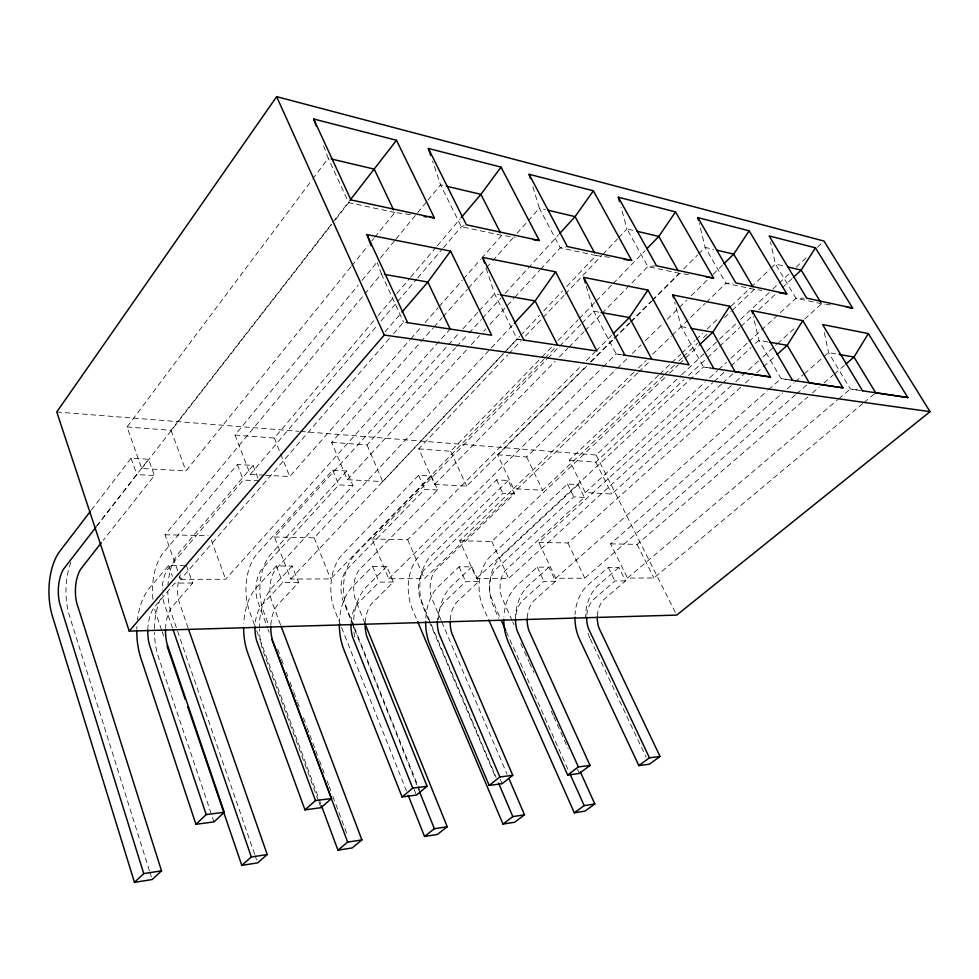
<?xml version="1.0" encoding="UTF-8"?>
<svg xmlns="http://www.w3.org/2000/svg" width="979" height="979" viewBox="0 0 979 979"><rect width="100%" height="100%" fill="white"/><g stroke="black" fill="none" stroke-linecap="round" stroke-linejoin="round"><path stroke-width="0.73" stroke-dasharray="4.89 3.67" d="M350.751 267.034L185.937 470.923L141.71 468.525L127.074 426.991L311.775 180.234M312.693 179.01L328.234 158.243L322.507 142.824M91.353 510.083L131.088 458.209L148.624 459.249L154.413 475.525L103.223 540.31M96.554 526.176L148.624 459.249M127.074 426.991L171.044 430.295L332.089 223.285M333.031 222.074L348.952 201.613M96.848 526.004L136.827 474.619L154.413 475.525M141.71 468.525L331.795 224.289M335.54 219.48L350.984 199.912M351.706 265.847L367.994 245.692M371.824 240.956L373.745 238.582M374.7 237.395L394.831 212.504L410.935 214.695M263.902 475.158L250.245 474.411L235.021 435.092L358.143 285.158M362.01 280.435L376.56 262.727M380.439 258.003L394.978 240.296M395.944 239.109L426.966 201.331M427.933 200.157L440.538 184.811L432.571 161.033M177.713 570.733L165.047 534.779L363.87 295.022M364.849 293.847L381.418 273.863L377.282 262.641M257.966 478.046L253.059 465.429L237.359 464.499L163.799 552.254A45.536 25.16 -89.9 0 0 153.311 602.195M235.021 435.092L274.328 438.041L377.123 316.78M378.114 315.617L395.908 294.63M396.899 293.455L409.748 278.305M410.727 277.143L436.426 246.818M437.417 245.656L460.154 218.843M253.059 465.429L179.194 552.425A45.169 25.283 -89.9 0 0 167.984 584.744M184.97 565.581L168.645 565.507L149.579 587.951A52.193 28.501 89.2 0 0 137.452 619.866M259.056 480.848L243.33 480.053L167.507 569.484A27.277 15.064 -89.9 0 0 162.196 590.19M250.245 474.411L377.086 325.566M381.051 320.916L416.736 279.052M417.727 277.889L442.496 248.813M443.487 247.65L461.329 226.712L466.383 224.791M385.004 331.844L400.949 313.317M179.744 576.484L180.76 579.36L389.605 338.257M393.607 333.631L403.593 322.103L407.607 322.666M186.451 565.593L192.643 583.019L171.509 607.482A30.973 17.169 89.2 0 0 165.549 628.102M265.419 475.231L289.711 476.553L409.883 339.872M410.899 338.734L420.994 327.243M425.033 322.654L438.164 307.724M439.167 306.574L462.394 280.153M463.41 279.003L480.567 259.484M481.582 258.334L501.774 235.364L515.284 237.212M502.961 354.141L382.752 481.595L347.3 479.673L331.685 442.337L419.82 342.968M420.835 341.818L432.987 328.112M434.003 326.974L442.104 317.832M443.12 316.694L467.436 289.282M468.439 288.132L485.67 268.723M486.673 267.573L491.739 261.87M492.755 260.72L513.02 237.873M517.071 233.308L527.204 221.89M528.207 220.74L539.356 208.184L532.087 184.187M180.76 579.36L225.623 579.238L449.153 330.204M280.532 624.822L271.33 600.041A25.735 15.505 89.9 0 1 275.332 569.729L352.942 485.633L346.799 470.985L332.676 470.14L257.526 553.306A43.284 25.797 89.9 0 0 249.841 612.267L254.613 625.165M543.859 359.366L330.633 578.932L290.739 579.042L274.475 537.006L447.501 345.832M448.529 344.694L458.759 333.386M462.859 328.858L478.217 311.897M479.245 310.759L494.603 293.798L499.106 294.581M331.685 442.337L367.039 444.992L455.602 347.765M456.63 346.639L467.962 334.206M468.99 333.068L481.35 319.509M482.378 318.371L500.918 298.02M505.042 293.504L558.593 234.715M346.799 470.985L271.464 553.465A42.954 25.882 89.9 0 0 263.767 611.973L268.589 624.847M352.942 485.633L338.795 484.911L261.381 569.692A25.931 15.456 89.9 0 0 257.379 600.237L267.573 627.955M347.3 479.673L467.228 349.136M471.364 344.645L479.637 335.638M483.773 331.135L485.841 328.883M489.977 324.379L513.755 298.509M514.783 297.383L539.6 270.375M540.628 269.249L560.282 247.871L567.379 246.573M270.853 625.128A29.248 17.634 88.9 0 1 276.935 605.634L298.607 582.505L292.207 566.046L276.335 565.984L256.743 587.18A49.256 29.346 89 0 0 243.734 623.55M274.475 537.006L314.198 537.814L513.253 324.392M292.207 566.046L272.554 587.057A48.828 29.443 88.9 0 0 259.398 628.126M298.607 582.505L282.711 582.578L261.112 605.915A29.505 17.573 89 0 0 255.042 625.569M290.739 579.042L503.439 353.529M504.491 352.416L517.059 339.089L521.109 339.676M507.146 349.711L519.69 336.409M520.73 335.295L539.551 315.348M543.737 310.918L562.546 290.971M566.731 286.541L596.003 255.507L609.366 257.355M586.641 366.256L466.616 486.135L434.603 484.397L418.755 448.871L507.697 354.912M508.737 353.811L521.293 340.545M525.478 336.127L564.198 295.23M565.238 294.116L601.852 255.433M602.905 254.332L617.553 238.852M618.593 237.75L626.964 228.902L621.053 207.291M364.873 623.293L355.157 598.83A24.536 15.737 89.8 0 1 359.171 569.925L437.637 489.941L431.409 475.99L418.645 475.231L342.54 554.261A41.253 26.213 89.8 0 0 334.818 610.492L341.022 626.119M418.755 448.871L450.719 451.27L540.959 358.094M542.011 357.005L552.633 346.04M557.944 340.557L578.112 319.729M579.176 318.64L595.097 302.193M596.162 301.104L612.083 284.656M613.148 283.567L645.002 250.685M544.911 358.265L556.586 346.248M431.409 475.99L355.218 554.408A40.947 26.262 89.8 0 0 347.484 610.223L353.749 625.838M637.574 373.048L424.421 578.662L388.712 578.76L372.093 539.001L546.808 359.415M547.873 358.326L558.532 347.374M559.596 346.272L580.902 324.379M581.967 323.278L593.678 311.236L599.637 312.289M437.637 489.941L424.849 489.292L346.493 569.888A24.708 15.701 89.8 0 0 342.466 599.013L419.049 790.518M434.603 484.397L555.093 361.337M559.352 356.98L567.893 348.267M568.958 347.178L583.888 331.93M584.952 330.841L600.947 314.504M602.012 313.415L647.865 266.594L656.517 265.786M365.204 622.46A27.706 17.916 88.7 0 1 371.359 603.97L393.338 582.04L386.803 566.462L372.583 566.4L352.66 586.482A46.637 29.859 88.7 0 0 339.468 620.967M372.093 539.001L407.705 539.723L582.04 364.983M586.348 360.664L594.951 352.036M596.027 350.959L612.169 334.781M663.468 375.606L542.599 490.259L513.559 488.68L497.589 454.782L586.25 366.219M590.582 361.9L613.282 339.211M614.359 338.134L629.497 323.009M630.586 321.932L651.121 301.41M652.21 300.333L679.242 273.325M683.562 269.005L697.623 254.968M698.7 253.879L705.186 247.406L713.752 249.425M590.973 361.936L613.686 339.26M614.763 338.183L629.901 323.058M630.978 321.981L651.524 301.459M652.614 300.382L679.646 273.386L688.506 274.609M386.803 566.462L366.856 586.372A46.258 29.921 88.7 0 0 354.9 638.198M393.338 582.04L379.093 582.113L357.151 604.227A27.938 17.879 88.7 0 0 350.996 622.864M388.712 578.76L602.109 367.847M603.186 366.77L616.183 353.921L624.957 355.206M441.125 620.429L431.58 597.728A23.435 15.86 89.6 0 1 435.594 570.096L514.44 493.857L508.174 480.53L496.561 479.845L420.003 555.142A39.393 26.457 89.6 0 0 412.281 608.865L417.017 620.123M497.589 454.782L526.629 456.96L615.999 369.438M617.1 368.361L627.992 357.69M632.361 353.419L641.074 344.877M645.43 340.619L662.881 323.535M667.237 319.264L686.854 300.051M691.211 295.78L708.661 278.709M713.018 274.438L722.82 264.832M508.174 480.53L431.58 555.264A39.123 26.482 89.6 0 0 423.858 608.632L428.631 619.866M514.44 493.857L502.827 493.269L424.005 570.072A23.606 15.848 89.6 0 0 419.991 597.9L496.157 777.424M721.609 384.074L508.688 578.418L476.553 578.503L459.726 540.775L634.013 372.216M638.357 367.982L646.079 360.566M652.589 354.214L671.288 336.176M672.292 335.161L705.137 303.392M706.226 302.34L725.928 283.274L732.965 282.992M638.675 371.983L649.664 361.386M731.35 385.567L611.777 494.003L585.295 492.572L569.313 460.154L658.598 375.202M659.699 374.149L670.725 363.662M671.827 362.609L680.638 354.227M681.739 353.174L694.968 340.594M696.069 339.542L702.689 333.252M707.095 329.054L719.222 317.514M731.35 305.974L750.085 288.144M751.187 287.092L769.935 269.262M771.036 268.222L775.441 264.024L784.02 266.055M450.218 620.062A26.323 18.05 88.4 0 1 456.41 602.477L478.523 581.636L471.927 566.829L459.09 566.78L439.02 585.846A44.288 30.116 88.4 0 0 425.645 621.481M664.582 374.553L674.555 365.094M678.985 360.884L682.314 357.727M683.428 356.674L697.843 343.005M703.387 337.743L708.931 332.481M724.448 317.759L731.105 311.444M732.219 310.392L754.393 289.356L761.76 290.384M459.726 540.775L491.825 541.436L665.084 377.429M669.526 373.219L678.41 364.812M679.512 363.76L698.394 345.881M471.927 566.829L451.845 585.76A43.933 30.141 88.4 0 0 438.47 621.114M300.565 431.433L596.162 455.027L680.638 375.703M681.739 374.663L718.415 340.215M719.528 339.175L736.196 323.511M740.65 319.338L771.77 290.114M772.872 289.074L789.551 273.41M796.221 267.157L806.219 257.758M817.33 247.32L822.886 242.107M512.09 620.551L501.529 596.713A22.431 15.909 89.4 0 1 505.531 570.255L584.414 497.418L578.136 484.666L567.526 484.042L490.871 555.937A37.704 26.555 89.5 0 0 483.173 607.384L488.129 618.569M478.523 581.636L465.686 581.697L443.585 602.709A26.531 18.038 88.4 0 0 437.393 620.417M569.313 460.154L595.795 462.149L683.978 379.693M688.445 375.52L706.3 358.816M707.413 357.776L718.574 347.337M719.7 346.297L739.781 327.512M740.907 326.472L752.068 316.033M758.762 309.768L775.503 294.116M782.197 287.85L792.244 278.452M476.553 578.503L703.522 367.003L713.801 368.508M578.136 484.666L501.481 556.06A37.447 26.555 89.4 0 0 493.795 607.164L498.752 618.263M584.414 497.418L573.804 496.879L494.909 570.231A22.59 15.909 89.5 0 0 490.907 596.872L500.159 617.945M585.295 492.572L705.198 381.969M709.677 377.833L717.521 370.6M718.647 369.572L726.491 362.328M730.97 358.192L747.772 342.687M748.898 341.659L795.964 298.24L804.016 298.191M795.437 394.855L584.818 578.197L555.729 578.283L538.842 542.39L712.883 382.593M714.009 381.565L724.117 372.289M730.86 366.109L751.064 347.545M755.555 343.421L758.933 340.325L767.866 341.904M722.735 383.046L734.005 372.754M735.865 381.48L758.419 361.018M762.935 356.919L776.469 344.645M777.595 343.617L795.646 327.255M804.677 319.068L821.589 303.723L824.551 304.139M527.24 617.884A25.062 18.087 88 0 1 533.42 601.13L555.546 581.257L548.925 567.171L537.287 567.122L517.181 585.283A42.158 30.19 88.1 0 0 503.891 616.537M538.842 542.39L567.906 542.978L740.883 387.084M745.411 383.009L752.19 376.903M756.706 372.828L762.36 367.725M763.498 366.709L775.931 355.499M548.925 567.171L528.819 585.197A41.84 30.19 88 0 0 515.443 620.245M555.546 581.257L543.908 581.318L521.783 601.339A25.258 18.087 88.1 0 0 515.59 618.214M555.729 578.283L767.34 390.768M768.478 389.752L781.058 378.604L792.452 380.293M862.756 403.544L653.935 578.002L627.49 578.075L610.602 543.847L782.662 392.848M787.251 388.822L794.128 382.789M795.278 381.786L803.306 374.737M804.457 373.721L822.801 357.616M823.951 356.613L828.54 352.587L837.522 354.165M796.588 393.852L808.103 383.829M597.325 615.901A23.924 18.038 87.7 0 1 603.48 599.894L625.532 580.926L618.899 567.477L608.314 567.428L588.257 584.769A40.225 30.129 87.7 0 0 575.016 614.616M610.602 543.847L637.06 544.385L807.834 396.923M812.448 392.934L819.374 386.962M823.988 382.973L833.215 375.006M834.365 374.002L844.755 365.032M618.899 567.477L598.867 584.683A39.943 30.104 87.7 0 0 585.552 618.177M625.532 580.926L614.934 580.975L592.87 600.09A24.096 18.05 87.7 0 0 586.788 615.167M627.49 578.075L837.596 399.811M838.758 398.832L850.359 388.981L858.51 390.18M863.931 402.565L874.492 393.754M192.643 583.019L174.8 583.105L153.776 607.8A31.267 17.071 89.3 0 0 147.841 628.604M165.047 534.779L208.184 535.66M56.77 411.988L299.048 431.311M826.019 304.347L830.449 304.958M521.574 339.762L517.059 339.089L494.603 293.798L486.318 268.613M623.623 355.034L616.183 353.921L593.678 311.236L585.785 284.436M711.048 368.128L703.522 367.003L681.151 326.631L674.69 302.168M789.967 379.938L781.058 378.604L758.933 340.325L753.304 316.535M860.786 390.535L850.359 388.981L828.54 352.587L823.865 330.449M681.151 326.631L688.347 327.904M394.831 212.504L348.646 202.629L328.234 158.243M501.774 235.364L461.329 226.712L440.538 184.811L444.87 185.826M596.003 255.507L560.282 247.871L539.356 208.184L545.303 209.592M679.646 273.386L647.865 266.594L626.964 228.902L634.208 230.616M754.393 289.356L725.928 283.274L705.186 247.406L699.214 223.298M821.589 303.723L795.964 298.24L775.441 264.024L770.485 241.85M596.162 455.027L676.697 615.093M595.795 462.149L611.777 494.003M637.06 544.385L653.935 578.002M567.526 484.042L573.804 496.879M608.314 567.428L614.934 580.975M526.629 456.96L542.599 490.259M567.906 542.978L584.818 578.197M590.251 638.957L646.177 757.305M496.561 479.845L502.827 493.269M537.287 567.122L543.908 581.318M381.418 273.863L403.593 322.103M450.719 451.27L466.616 486.135M491.825 541.436L508.688 578.418M512.727 621.934L513.975 624.712M520.742 643.399L523.863 650.313M524.487 651.696L528.844 661.388M529.468 662.771L533.836 672.451M551.287 711.207L553.159 715.355M553.784 716.738L568.126 748.568M577.475 769.323L579.348 773.471M506.388 631.847L568.603 770.852M418.645 475.231L424.849 489.292M459.09 566.78L465.686 581.697M367.039 444.992L382.752 481.595M407.705 539.723L424.421 578.662M441.725 621.824L507.11 774.254M500.281 779.529L502.068 783.714M429.23 621.273L495.545 777.265M332.676 470.14L338.795 484.911M372.583 566.4L379.093 582.113M354.312 627.258L419.771 790.457M274.328 438.041L289.711 476.553M314.198 537.814L330.633 578.932M414.154 789.392L416.43 795.07M341.585 627.551L406.493 790.995M237.359 464.499L243.33 480.053M276.335 565.984L282.711 582.578M277.693 649.15L280.912 657.741M281.45 659.161L283.592 664.888M286.272 672.035L287.875 676.33M290.017 682.045L293.235 690.623M293.773 692.055L296.98 700.634M297.518 702.065L300.198 709.212M303.417 717.791L306.623 726.381M307.161 727.801L309.303 733.528M309.841 734.96L315.201 749.253M315.74 750.685L318.946 759.263M319.484 760.695L324.844 775.001M326.986 780.716L328.589 785.011M329.128 786.443L330.743 790.726M332.884 796.441L347.888 836.482M268.099 629.387L269.176 632.238M256.743 630.892L320.953 804.31M318.346 800.565L263.816 653.164A48.828 29.443 88.9 0 1 259.423 629.375M318.873 801.985L320.99 807.712M171.044 430.295L185.937 470.923M211.219 539.906L225.623 579.238M131.088 458.209L136.827 474.619M168.645 565.507L172.439 576.337M188.115 628.053L178.961 601.375A27.057 15.138 -89.9 0 1 180.307 574.71M254.638 854.239L171.57 613.906A45.169 25.283 -89.9 0 1 167.825 591.977M255.14 855.683L256.633 860.003M172.561 628.237L163.554 601.596A27.277 15.064 -89.9 0 1 162.416 594.865M161.596 630.109L156.187 614.225A45.536 25.16 -89.9 0 1 154.058 606.368M162.098 631.541L164.056 637.317M213.985 821.895L158.659 657.741A51.703 28.66 89.2 0 1 154.437 632.556M149.444 870.808L69.533 616.036A47.616 24.389 -89.8 0 1 72.25 559.29M149.897 872.265L151.721 878.09M589.737 637.843A39.943 30.104 87.7 0 1 587.278 630.794M154.437 628.591A51.703 28.66 89.2 0 1 161.706 596.333M136.803 629.093A52.193 28.501 89.2 0 1 136.889 626.438"/><path stroke-width="1.47" d="M862.572 390.792L822.617 324.551L868.349 333.582L853.982 357.066L845.905 364.041M752.606 313.561L751.896 310.588L802.804 320.635L787.238 345.318L777.057 354.484M815.434 247.822L852.611 308.067L806.696 298.167L769.151 235.939L815.434 247.822L801.177 270.106L793.369 277.412M673.552 297.849L672.793 294.973L729.783 306.219L712.834 332.211L699.508 344.828M698.516 220.459L697.807 217.619L749.143 230.799L733.724 254.148L723.922 263.755M585.369 283.029L583.717 277.387L647.951 290.065L629.387 317.526L613.246 333.704M619.462 201.527L618.287 197.207L675.547 211.905L658.794 236.428L647.119 248.495M276.653 96.652L56.77 411.988L129.24 631.112L676.697 615.093L930.05 411.669L824 241.054L276.653 96.652L384.245 335.051L930.05 411.669M484.483 263.021L482.635 257.428L555.607 271.832L535.134 300.932L514.293 323.278M530.373 178.533L529.088 174.299L593.372 190.807L575.077 216.628L559.621 233.589M371.102 245.815L366.978 234.593L450.585 251.101L427.847 282.038L401.941 312.154M430.687 155.428L428.349 148.441L501.028 167.103L480.909 194.356L461.146 217.681M90.423 511.283L59.927 551.091A48.032 24.218 -89.8 0 0 52.474 616.391L134.453 882.348L152.186 879.546L161.511 870.845L76.692 602.844A28.526 14.612 -89.8 0 1 80.584 569.288L101.326 542.709M316.266 126.01L313.659 118.997L396.495 140.266L349.882 200.414M95.918 527.204L63.464 569.24A28.77 14.501 -89.8 0 0 59.584 603.088L143.729 873.586L134.453 882.348M129.24 631.112L384.245 335.051M136.779 630.427A52.193 28.501 89.2 0 0 140.976 658.512L195.935 824.294L206.202 814.589L224.301 812.276L167.017 643.729A30.973 17.169 89.2 0 1 165.5 629.424M224.301 812.276L213.985 821.895L195.935 824.294M187.674 706.605L241.789 865.375L251.346 856.98L267.218 854.532L188.617 629.497M243.624 627.331A49.256 29.346 89 0 0 248.03 653.85L304.958 809.841L315.471 800.589L331.526 798.534L272.395 639.899A29.248 17.634 88.9 0 1 270.804 626.376M267.218 854.532L257.624 862.878L241.789 865.375M331.526 798.534L320.99 807.712L304.958 809.841M321.479 805.754L337.939 850.176L347.655 842.111L361.912 839.909L281.071 626.254M339.37 623.953A46.637 29.859 88.7 0 0 343.898 649.677L402.088 796.967L412.734 788.132L427.089 786.296L366.795 636.46A27.706 17.916 88.7 0 1 365.155 623.647M361.912 839.909L352.171 847.924L337.939 850.176M427.089 786.296L416.43 795.07L402.088 796.967M408.182 795.266L424.543 836.482L434.358 828.723L447.232 826.741L365.448 624.7M425.645 621.481A44.288 30.116 88.4 0 0 430.27 645.92L489.17 785.427L499.865 776.971L512.763 775.319L451.857 633.364A26.323 18.05 88.4 0 1 450.181 621.188M447.232 826.741L437.405 834.451L424.543 836.482M512.763 775.319L502.068 783.714L489.17 785.427M417.617 621.53L502.973 824.085L512.825 816.621L524.499 814.809L508.909 778.452M503.806 619.23A42.158 30.19 88.1 0 0 508.48 642.518L567.673 775.025L578.356 766.924L590.019 765.431L528.893 630.562A25.062 18.087 88 0 1 527.192 618.961M524.499 814.809L514.66 822.238L502.973 824.085M590.019 765.431L579.348 773.471L567.673 775.025M488.754 619.964L574.33 812.803L584.169 805.607L594.816 803.967L580.4 772.003M574.93 617.198A40.225 30.129 87.7 0 0 579.617 639.422L638.834 765.59L649.456 757.819L660.042 756.461L598.989 628.004A23.924 18.038 87.7 0 1 597.276 616.929M594.816 803.967L584.989 811.114L574.33 812.803M660.042 756.461L649.432 764.183L638.834 765.59M143.729 873.586L161.511 870.845M424.127 216.494L427.052 216.897M429.977 217.289L434.382 217.889L396.495 140.266M533.286 239.684L539.282 240.504L501.028 167.103M624.223 259.398L631.651 260.426L593.372 190.807M706.226 277.069L713.605 278.097L675.547 211.905M779.443 292.856L786.822 293.884L749.143 230.799M846.7 307.235L852.611 308.067M406.603 322.544L491.642 335.246L450.585 251.101M523.08 339.982L596.86 351.008L555.607 271.832M623.623 355.034L689.057 364.812L647.951 290.065M712.553 368.349L770.485 377.001L729.783 306.219M791.448 380.158L842.943 387.843L802.804 320.635M862.266 390.768L907.839 397.56L868.349 333.582M770.485 377.001L735.131 371.726L712.834 332.211L691.235 328.418M842.943 387.843L809.254 382.826L787.238 345.318L769.359 342.161M907.839 397.56L875.667 392.775L853.982 357.066L839.015 354.435M384.404 274.389L427.847 282.038L450.169 329.079M500.599 294.85L535.134 300.932L557.638 345.159M601.118 312.546L629.387 317.526L651.855 359.269M434.382 217.889L350.984 199.912L313.659 118.997M539.282 240.504L466.383 224.791L428.349 148.441M631.651 260.426L567.379 246.573L529.088 174.299M713.605 278.097L656.517 265.786L618.287 197.207M786.822 293.884L735.78 282.87L697.807 217.619M331.196 158.941L374.235 169.122L393.534 209.787M446.302 186.169L480.909 194.356L500.428 232.721M548.289 210.289L575.077 216.628L594.559 252.827M637.096 231.301L658.794 236.428L678.153 270.742M716.604 250.11L733.724 254.148L752.863 286.749M788.303 267.059L801.177 270.106L820.806 302.425M751.896 310.588L792.452 380.293M672.793 294.973L713.801 368.508M583.717 277.387L624.957 355.206M482.635 257.428L523.802 340.068M649.456 757.819L588.379 628.396A24.096 18.05 87.7 0 1 586.666 617.235M366.978 234.593L407.607 322.666M578.356 766.924L517.255 630.978A25.258 18.087 88.1 0 1 515.554 619.291M501.407 620.723L505.764 630.464M569.851 773.63L584.169 805.607M499.865 776.971L439.033 633.829A26.531 18.038 88.4 0 1 437.344 621.555M498.531 783.016L512.825 816.621M419.612 791.938L434.358 828.723M412.734 788.132L352.587 636.974A27.938 17.879 88.7 0 1 350.947 624.064M271.844 639.385L347.655 842.111M315.471 800.589L256.571 640.474A29.505 17.573 89 0 1 254.993 626.841M173.063 629.681L251.346 856.98M167.017 645.981L185.215 699.385M206.202 814.589L149.297 644.378A31.267 17.071 89.3 0 1 147.792 629.938"/></g></svg>
